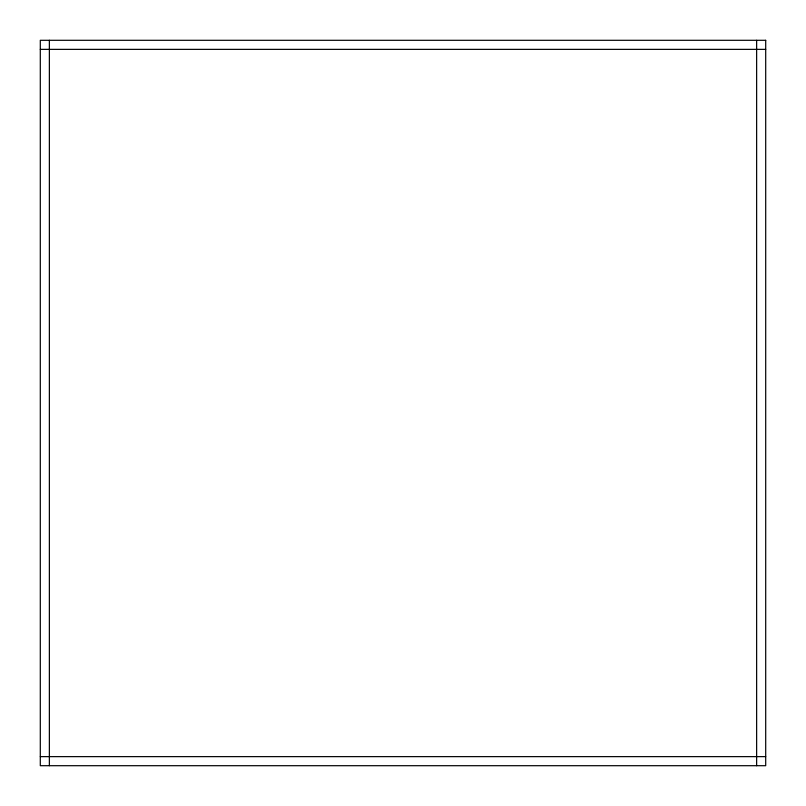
<?xml version="1.0" encoding="UTF-8"?>
<svg xmlns="http://www.w3.org/2000/svg" width="806" height="806" viewBox="0 0 806 806"><rect width="100%" height="100%" fill="white"/><g stroke="black" fill="none" stroke-linecap="round" stroke-linejoin="round"><path stroke-width="1.21" d="M40.3 49.367L765.7 49.367M40.3 756.633L765.7 756.633M756.633 40.3L756.633 765.7M49.367 40.3L49.367 765.7M765.7 40.3L40.3 40.3L40.3 765.7L765.7 765.7L765.7 40.3"/></g></svg>
